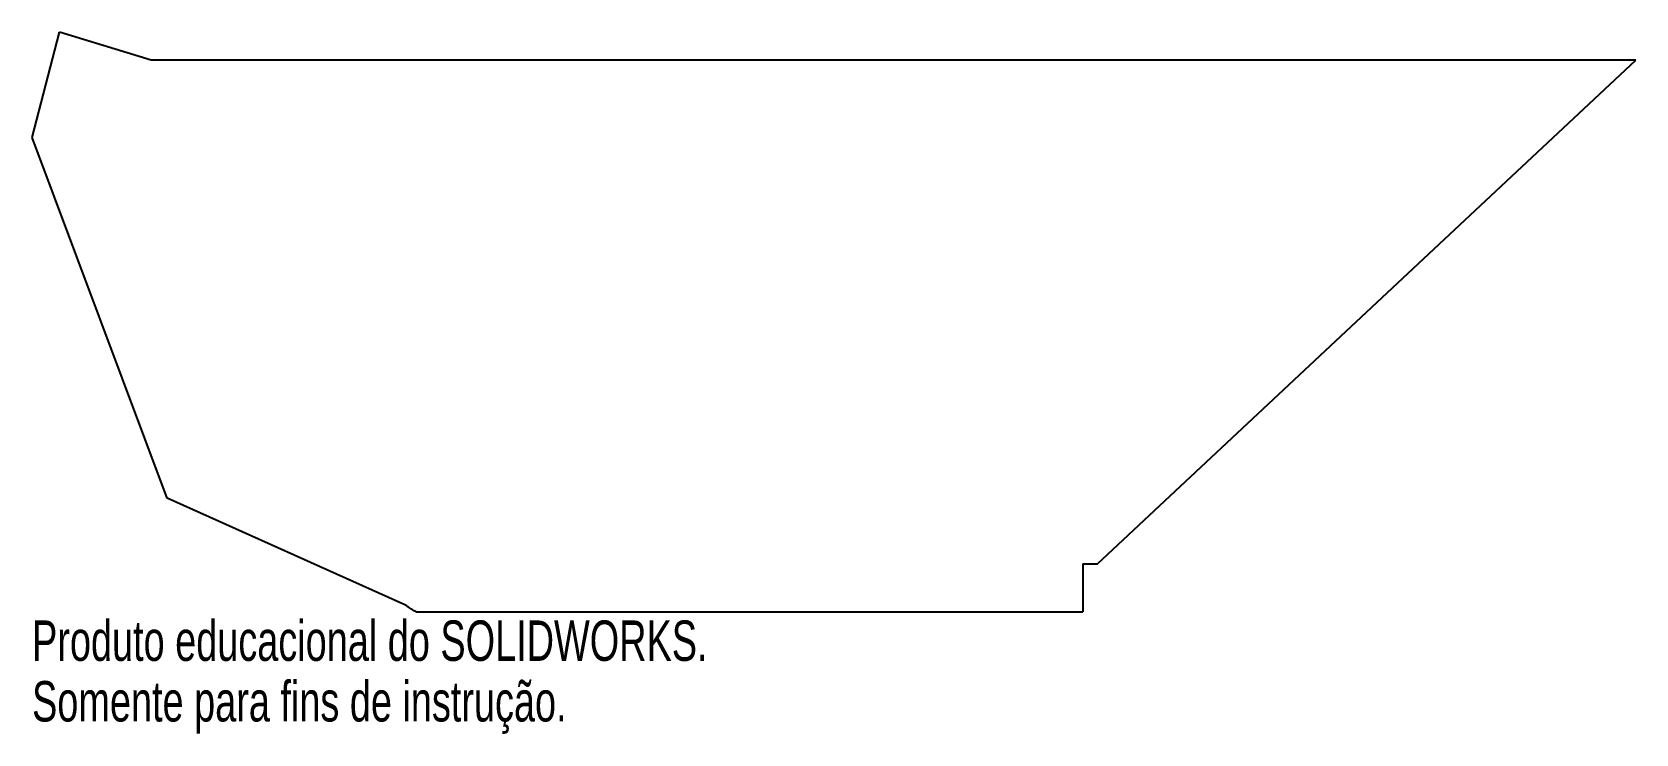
# Model space of a CAD drawing. Header units: millimetres. Extents: x -85 to 107, y -48 to 36.
import ezdxf

# ---------------------------------------------------------------- set-up
doc = ezdxf.new("R2010")
doc.units = ezdxf.units.MM
doc.styles.add('SLDTEXTSTYLE0', font='TXT', dxfattribs={"width": 0.7})

msp = doc.modelspace()

# ---------------------------------------------------------------- linework, layer by layer
at = {"color": 7, "linetype": 'Continuous', "lineweight": 25}
for p, q in [((-85.08, 23.37), (-81.82, 35.99)), ((-70.85, 32.63), (-81.82, 35.99)), ((106.6, 32.63), (-70.85, 32.63)), ((42.24, -27.62), (106.6, 32.63)), ((-68.92, -19.78), (-85.08, 23.37)), ((-40.52, -32.51), (-68.92, -19.78)), ((40.49, -27.62), (42.24, -27.62)), ((40.49, -27.62), (40.49, -33.37)), ((-39.19, -33.37), (40.49, -33.37))]:
    msp.add_line(p, q, dxfattribs=at)
msp.add_open_spline([(-39.19, -33.37), (-39.24, -33.34), (-39.36, -33.27), (-39.55, -33.16), (-39.76, -33.03), (-39.99, -32.87), (-40.25, -32.7), (-40.42, -32.57), (-40.52, -32.51)], degree=3, knots=[0, 0, 0, 0, 0.119093, 0.257125, 0.414182, 0.590321, 0.785584, 1, 1, 1, 1], dxfattribs=at)

# ---------------------------------------------------------------- texts
at = {"color": 7, "linetype": 'Continuous', "char_height": 4.8336, "attachment_point": 1, "style": 'SLDTEXTSTYLE0'}
for s, insert in [('Produto educacional do SOLIDWORKS.', (-85.08, -34.39)), ('Somente para fins de instrução.', (-85.08, -41.64))]:
    msp.add_mtext(s, dxfattribs=dict(at, insert=insert))

doc.saveas('drawing.dxf')
